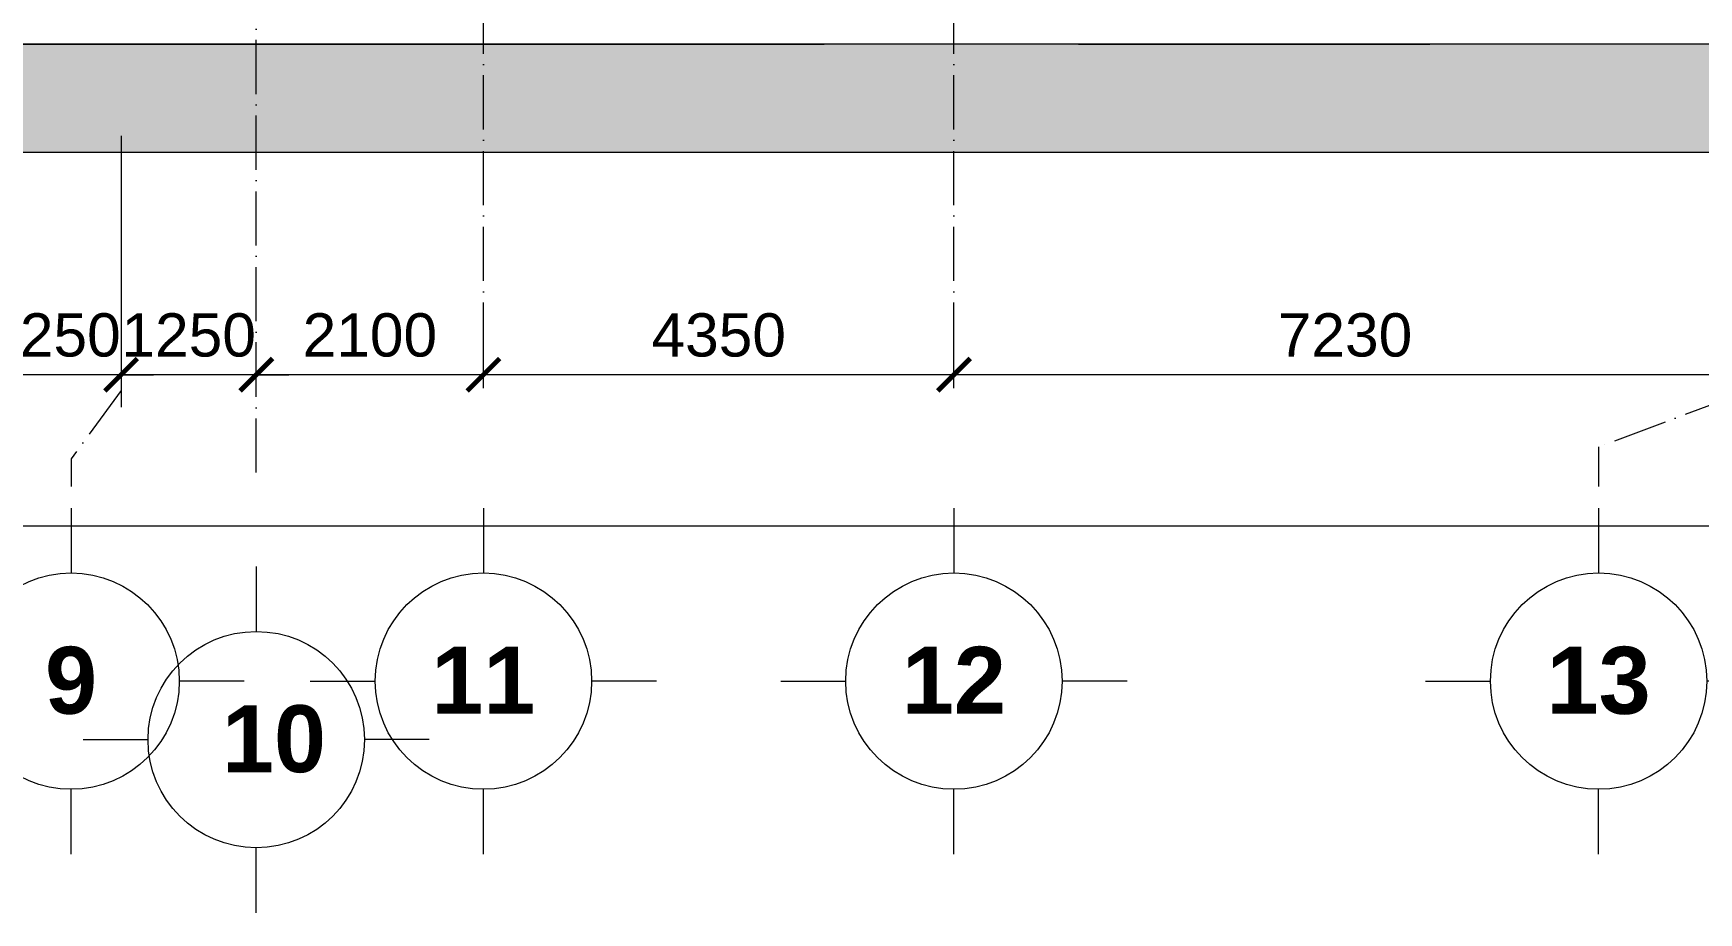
# Model space of a CAD drawing. Header units: millimetres. Extents: x -12680 to 112808, y -16580 to 93550.
# Drawn here: x 23889 to 39286, y -16580 to -8450 of the extents above; entities that cross this region are included whole.
import ezdxf

# ---------------------------------------------------------------- set-up
doc = ezdxf.new("R2010")
doc.units = ezdxf.units.MM
doc.linetypes.add('Grid Line', pattern=[14, 10, -2, 0, -2])
for name, color, linetype, lineweight in [('DIM', 1, 'Continuous', 5), ('KH', 6, 'Continuous', 5), ('NET CAT', 3, 'Continuous', 5), ('NET-CAT', 3, 'Continuous', 9), ('NET-THAY', 2, 'Continuous', 15), ('TRUC', 225, 'Continuous', 5)]:
    doc.layers.add(name, color=color, linetype=linetype, lineweight=lineweight)
doc.styles.add('Arial_B', font='arialbd_1.ttf', dxfattribs={"height": 619.047619})
doc.styles.add('TA1', font='arial_1.ttf')
doc.dimstyles.new('D_200_KTx2', dxfattribs={"dimtxt": 400, "dimasz": 300, "dimexe": 300, "dimexo": 300, "dimgap": 160, "dimtad": 1, "dimdec": 0, "dimzin": 9, "dimtxsty": 'TA1', "dimblk": 'ARCHTICK', "dimcen": 1, "dimdle": 300, "dimclrd": 256, "dimclre": 256, "dimclrt": 7, "dimadec": 0, "dimazin": 0, "dimtfac": 1, "dimtdec": 0, "dimtix": 1, "dimtmove": 1, "dimatfit": 3, "dimldrblk": 'ARCHTICK', "dimfxl": 0, "dimtolj": 1, "dimtzin": 0, "dimlwd": -1, "dimlwe": -1, "dimarcsym": 0})

# ---------------------------------------------------------------- blocks, each defined once
blk = doc.blocks.new('ALC1807-ASCENT PLAZA-TANG 1_2_rvt-1-MẶT CẮT B-B')
at = {"layer": 'NET CAT'}
h = blk.add_hatch(dxfattribs=at)
h.set_pattern_fill('AR-HBONE', color=134, scale=2.5, style=0)
h.paths.add_polyline_path([(53616, -9550), (105178, -9550), (105178, -8550), (-12679, -8550), (-12679, -9550), (46250, -9550)], flags=0)
at = {"layer": 'NET-CAT', "lineweight": 15}
for p, q in [((103822, -8550), (-11354, -8550)), ((-12679, -9550), (105178, -9550))]:
    blk.add_line(p, q, dxfattribs=at)
blk = doc.blocks.new('Grid - FamilyAL-KH TRUC-1020318-MẶT CẮT B-B')
at = {"layer": 'KH'}
for p, q in [((-5285, -11639), (-5285, -12239)), ((-6885, -13239), (-6285, -13239)), ((-3685, -13239), (-4285, -13239)), ((-5285, -14839), (-5285, -14239))]:
    blk.add_line(p, q, dxfattribs=at)
blk.add_circle((-5285, -13239), 1000, dxfattribs=at)
blk = doc.blocks.new('_ARCHTICK')
at = {"color": 0, "linetype": 'ByBlock', "const_width": 0.15}
blk.add_lwpolyline([(-0.5, -0.5), (0.5, 0.5)], dxfattribs=at)
blk = doc.blocks.new('DIMBLOCK33-MẶT CẮT B-B')
at = {"layer": 'Defpoints', "color": 0, "transparency": 16777216}
for p in [(39631, -9099), (32401, -11606), (32401, -12030)]:
    blk.add_point(p, dxfattribs=at)
at = {"layer": 'DIM', "transparency": 16777216}
for p, q in [((39631, -9399), (39631, -11906)), ((32401, -11730), (32401, -11306)), ((39931, -11606), (32101, -11606))]:
    blk.add_line(p, q, dxfattribs=at)
at = {"layer": 'DIM', "transparency": 16777216, "xscale": 300, "yscale": 300, "zscale": 300, "rotation": 180}
blk.add_blockref('_ARCHTICK', (32401, -11606), dxfattribs=at)
at = {"layer": 'DIM', "transparency": 16777216, "xscale": 300, "yscale": 300, "zscale": 300}
blk.add_blockref('_ARCHTICK', (39631, -11606), dxfattribs=at)
at = {"layer": 'DIM', "color": 7, "transparency": 16777216, "insert": (36016, -11241), "char_height": 400, "attachment_point": 5, "style": 'TA1'}
blk.add_mtext('\\A1;7230', dxfattribs=at)
blk = doc.blocks.new('DIMBLOCK34-MẶT CẮT B-B')
at = {"layer": 'Defpoints', "color": 0, "transparency": 16777216}
for p in [(28051, -11606), (28051, -12030), (32401, -12030)]:
    blk.add_point(p, dxfattribs=at)
at = {"layer": 'DIM', "transparency": 16777216}
for p, q in [((28051, -11730), (28051, -11306)), ((32401, -11730), (32401, -11306)), ((32701, -11606), (27751, -11606))]:
    blk.add_line(p, q, dxfattribs=at)
at = {"layer": 'DIM', "transparency": 16777216, "xscale": 300, "yscale": 300, "zscale": 300, "rotation": 180}
blk.add_blockref('_ARCHTICK', (28051, -11606), dxfattribs=at)
at = {"layer": 'DIM', "transparency": 16777216, "xscale": 300, "yscale": 300, "zscale": 300}
blk.add_blockref('_ARCHTICK', (32401, -11606), dxfattribs=at)
at = {"layer": 'DIM', "color": 7, "transparency": 16777216, "insert": (30226, -11241), "char_height": 400, "attachment_point": 5, "style": 'TA1'}
blk.add_mtext('\\A1;4350', dxfattribs=at)
blk = doc.blocks.new('DIMBLOCK35-MẶT CẮT B-B')
at = {"layer": 'Defpoints', "color": 0, "transparency": 16777216}
for p in [(25951, -11606), (25951, -12030), (28051, -12030)]:
    blk.add_point(p, dxfattribs=at)
at = {"layer": 'DIM', "transparency": 16777216}
for p, q in [((25951, -11730), (25951, -11306)), ((28051, -11730), (28051, -11306)), ((28351, -11606), (25651, -11606))]:
    blk.add_line(p, q, dxfattribs=at)
at = {"layer": 'DIM', "transparency": 16777216, "xscale": 300, "yscale": 300, "zscale": 300, "rotation": 180}
blk.add_blockref('_ARCHTICK', (25951, -11606), dxfattribs=at)
at = {"layer": 'DIM', "transparency": 16777216, "xscale": 300, "yscale": 300, "zscale": 300}
blk.add_blockref('_ARCHTICK', (28051, -11606), dxfattribs=at)
at = {"layer": 'DIM', "color": 7, "transparency": 16777216, "insert": (27001, -11241), "char_height": 400, "attachment_point": 5, "style": 'TA1'}
blk.add_mtext('\\A1;2100', dxfattribs=at)
blk = doc.blocks.new('DIMBLOCK36-MẶT CẮT B-B')
at = {"layer": 'Defpoints', "color": 0, "transparency": 16777216}
for p in [(24701, -9099), (24701, -11606), (25951, -12030)]:
    blk.add_point(p, dxfattribs=at)
at = {"layer": 'DIM', "transparency": 16777216}
for p, q in [((24701, -9399), (24701, -11906)), ((25951, -11730), (25951, -11306)), ((24701, -11606), (24401, -11606)), ((25951, -11606), (24701, -11606)), ((25951, -11606), (26251, -11606))]:
    blk.add_line(p, q, dxfattribs=at)
at = {"layer": 'DIM', "transparency": 16777216, "xscale": 300, "yscale": 300, "zscale": 300}
blk.add_blockref('_ARCHTICK', (24701, -11606), dxfattribs=at)
at = {"layer": 'DIM', "transparency": 16777216, "xscale": 300, "yscale": 300, "zscale": 300, "rotation": 180}
blk.add_blockref('_ARCHTICK', (25951, -11606), dxfattribs=at)
at = {"layer": 'DIM', "color": 7, "transparency": 16777216, "insert": (25326, -11241), "char_height": 400, "attachment_point": 5, "style": 'TA1'}
blk.add_mtext('\\A1;1250', dxfattribs=at)
blk = doc.blocks.new('DIMBLOCK37-MẶT CẮT B-B')
at = {"layer": 'Defpoints', "color": 0, "transparency": 16777216}
for p in [(24701, -9099), (23451, -11172), (23451, -11606)]:
    blk.add_point(p, dxfattribs=at)
at = {"layer": 'DIM', "transparency": 16777216}
for p, q in [((24701, -9399), (24701, -11906)), ((23451, -11472), (23451, -11906)), ((23451, -11606), (23151, -11606)), ((24701, -11606), (23451, -11606)), ((24701, -11606), (25001, -11606))]:
    blk.add_line(p, q, dxfattribs=at)
at = {"layer": 'DIM', "transparency": 16777216, "xscale": 300, "yscale": 300, "zscale": 300}
blk.add_blockref('_ARCHTICK', (23451, -11606), dxfattribs=at)
at = {"layer": 'DIM', "transparency": 16777216, "xscale": 300, "yscale": 300, "zscale": 300, "rotation": 180}
blk.add_blockref('_ARCHTICK', (24701, -11606), dxfattribs=at)
at = {"layer": 'DIM', "color": 7, "transparency": 16777216, "insert": (24076, -11241), "char_height": 400, "attachment_point": 5, "style": 'TA1'}
blk.add_mtext('\\A1;1250', dxfattribs=at)
blk = doc.blocks.new('DIMBLOCK47-MẶT CẮT B-B')
at = {"layer": 'Defpoints', "color": 0, "transparency": 16777216}
for p in [(-8499, -12639), (41001, -12639), (-8499, -13006)]:
    blk.add_point(p, dxfattribs=at)
at = {"layer": 'DIM', "transparency": 16777216}
for p, q in [((41301, -13006), (-8799, -13006)), ((-8499, -12939), (-8499, -13306)), ((41001, -12939), (41001, -13306))]:
    blk.add_line(p, q, dxfattribs=at)
at = {"layer": 'DIM', "transparency": 16777216, "xscale": 300, "yscale": 300, "zscale": 300, "rotation": 180}
blk.add_blockref('_ARCHTICK', (-8499, -13006), dxfattribs=at)
at = {"layer": 'DIM', "transparency": 16777216, "xscale": 300, "yscale": 300, "zscale": 300}
blk.add_blockref('_ARCHTICK', (41001, -13006), dxfattribs=at)
at = {"layer": 'DIM', "color": 7, "transparency": 16777216, "insert": (16251, -12641), "char_height": 400, "attachment_point": 5, "style": 'TA1'}
blk.add_mtext('\\A1;49500', dxfattribs=at)

msp = doc.modelspace()

# ---------------------------------------------------------------- linework, layer by layer
at = {"layer": 'NET CAT'}
for p, q in [((33550.5, -8550), (31200.5, -8550)), ((37630.5, -8550), (36800.5, -8550)), ((38640.5, -8550), (37630.5, -8550)), ((40990.5, -8550), (38640.5, -8550))]:
    msp.add_line(p, q, dxfattribs=at)
at = {"layer": 'NET-CAT'}
msp.add_line((25800.5, -8550), (26050.5, -8550), dxfattribs=at)
at = {"layer": 'NET-THAY'}
for p, q in [((23000.5, -8550), (25800.5, -8550)), ((26050.5, -8550), (31200.5, -8550)), ((33550.5, -8550), (36800.5, -8550))]:
    msp.add_line(p, q, dxfattribs=at)
at = {"layer": 'TRUC', "linetype": 'Grid Line', "ltscale": 50}
for p, q in [((25950.5, -12511.6), (25950.5, 91838.4)), ((28050.5, -11438.8), (28050.5, 91838.4)), ((32400.5, -11438.8), (32400.5, 91838.4)), ((24700.5, -11751.3), (24239.1, -12384.9)), ((39630.5, -11799.6), (38360.5, -12273.2)), ((38360.5, -12273.2), (38360.5, -12638.8)), ((24239.1, -12384.9), (24239.1, -12638.8))]:
    msp.add_line(p, q, dxfattribs=at)

# ---------------------------------------------------------------- block references
at = {"lineweight": 5}
msp.add_blockref('ALC1807-ASCENT PLAZA-TANG 1_2_rvt-1-MẶT CẮT B-B', (0, 0), dxfattribs=at)
at = {"layer": 'KH'}
for p in [(29524.1, -1200), (33335.4, -1200), (37685.4, -1200), (43645.4, -1200), (31235.4, -1740.7)]:
    msp.add_blockref('Grid - FamilyAL-KH TRUC-1020318-MẶT CẮT B-B', p, dxfattribs=at)

# ---------------------------------------------------------------- texts
at = {"layer": 'KH', "attachment_point": 2, "line_spacing_factor": 0.941778, "style": 'Arial_B'}
for s, insert, char_height, width in [('\\fArial|b1|i0|c0|p34|;9', (24238.9, -14121.3), 619.048, 558.244), ('11', (28050.3, -14121.3), 619.05, 1116.488), ('12', (32400.3, -14121.3), 619.05, 1116.488), ('13', (38360.3, -14121.3), 619.05, 1116.488), ('10', (26114.5, -14662), 619.05, 1116.488)]:
    msp.add_mtext(s, dxfattribs=dict(at, insert=insert, char_height=char_height, width=width))

# ---------------------------------------------------------------- dimensions: what is measured, and where the dimension line sits
at = {"layer": 'DIM'}
for base, p1, p2, picture, middle in [((23450.5, -11605.5), (24700.5, -9098.8), (23450.5, -11171.6), 'DIMBLOCK37-MẶT CẮT B-B', (24075.5, -11241.3)), ((24700.5, -11605.5), (25950.5, -12029.8), (24700.5, -9098.8), 'DIMBLOCK36-MẶT CẮT B-B', (25325.5, -11241.3)), ((32400.5, -11605.5), (39630.5, -9098.8), (32400.5, -12029.8), 'DIMBLOCK33-MẶT CẮT B-B', (36015.5, -11241.2)), ((25950.5, -11605.5), (28050.5, -12029.8), (25950.5, -12029.8), 'DIMBLOCK35-MẶT CẮT B-B', (27000.5, -11241.3)), ((28050.5, -11605.5), (32400.5, -12029.8), (28050.5, -12029.8), 'DIMBLOCK34-MẶT CẮT B-B', (30225.5, -11241.2)), ((-8499.5, -13005.5), (41000.5, -12638.8), (-8499.5, -12638.8), 'DIMBLOCK47-MẶT CẮT B-B', (16250.5, -12641.3))]:
    dim = msp.add_linear_dim(base=base, p1=p1, p2=p2, dimstyle='D_200_KTx2', dxfattribs=at)
    dim.commit()
    dim.dimension.update_dxf_attribs({"geometry": picture, "text_midpoint": middle})

doc.saveas('drawing.dxf')
